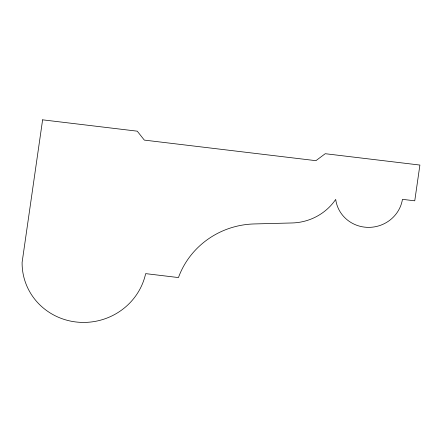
<?xml version="1.0" encoding="UTF-8"?>
<svg xmlns="http://www.w3.org/2000/svg" width="442" height="442" viewBox="0 0 442 442"><rect width="100%" height="100%" fill="white"/><g stroke="black" fill="none" stroke-linecap="round" stroke-linejoin="round"><path stroke-width="0.66" d="M42.609 119.832L22.1 262.449A62.549 60.272 -12.2 0 0 77.781 322.168A62.549 60.272 -12.2 0 0 145.645 273.631L178.452 277.565A81.422 78.461 -12.2 0 1 254.189 223.945L292.145 222.961A53.106 51.173 -12.2 0 0 335.699 199.419A33.774 32.548 -12.2 0 0 368.667 227.37A33.774 32.548 -12.2 0 0 402.458 199.342L414.756 200.817L419.9 165.059L325.246 153.711L315.903 160.673L144.324 140.103L137.263 131.175L42.609 119.832"/></g></svg>
